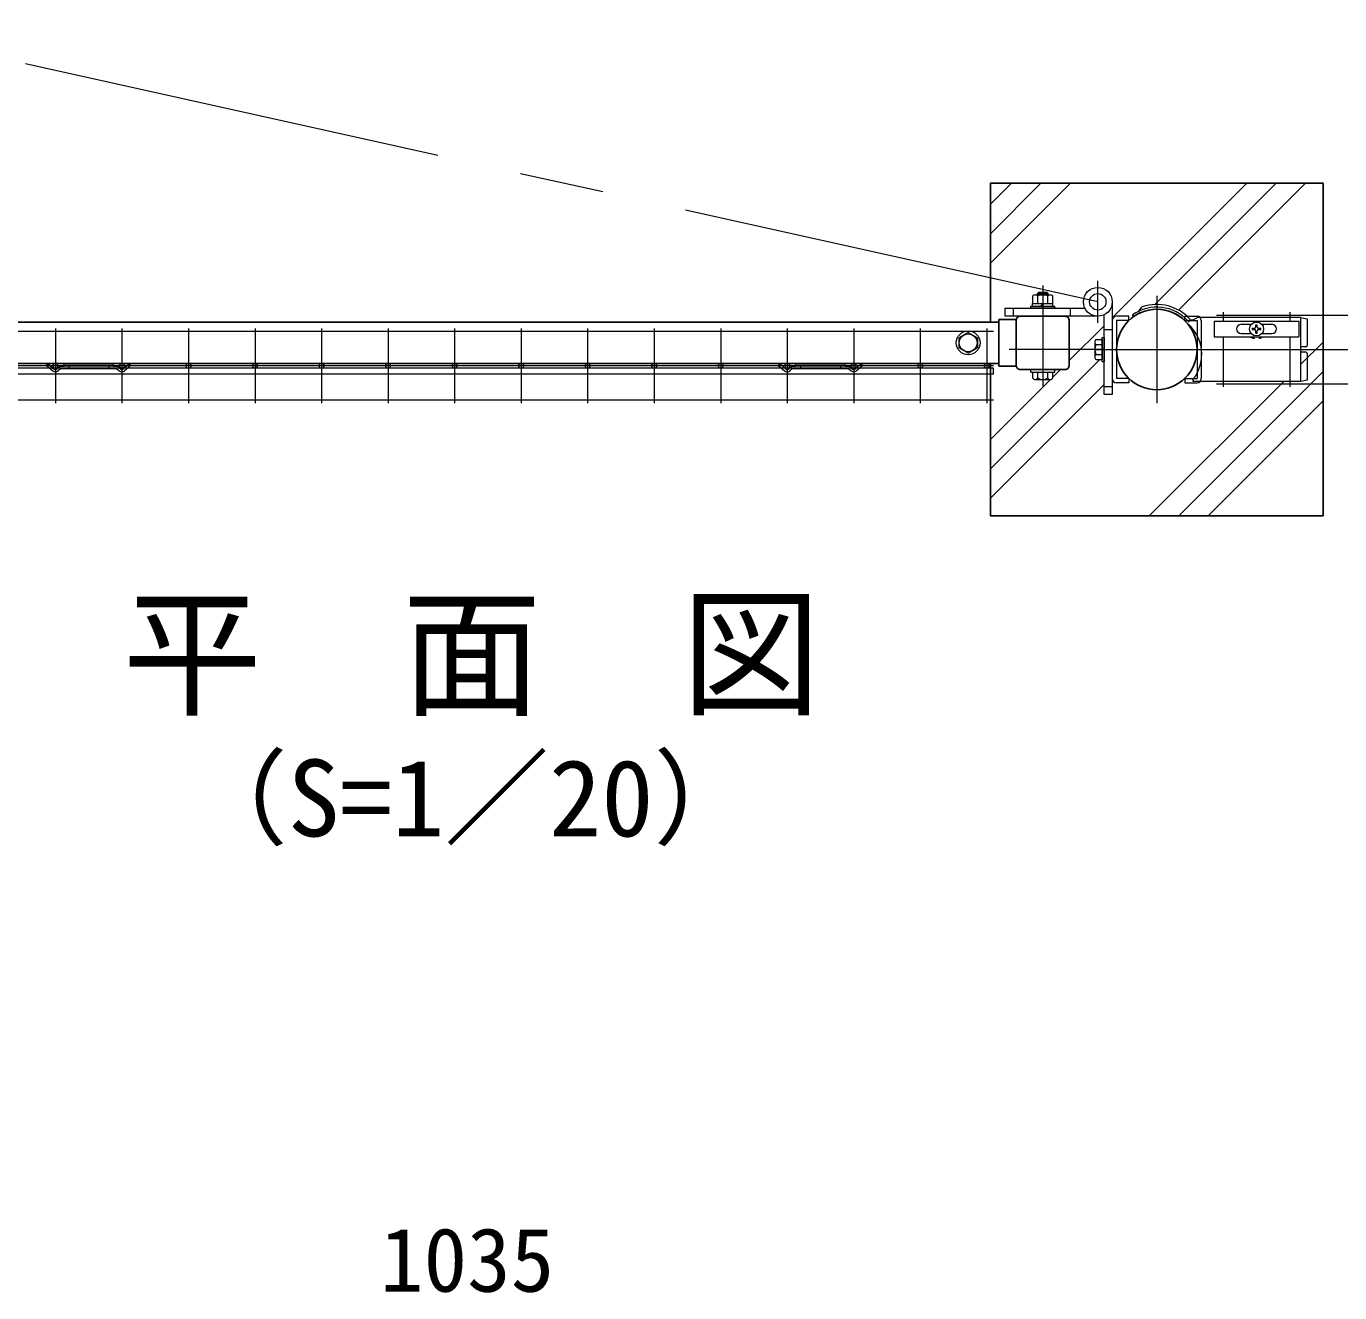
# Model space of a CAD drawing. Units: millimetres, scale not verified. Extents: x -4200 to 4200, y -2970 to 2970.
# Drawn here: x -2459 to -1471, y 1259 to 2211 of the extents above; entities that cross this region are included whole.
import ezdxf
from ezdxf.enums import TextEntityAlignment as Align

# ---------------------------------------------------------------- set-up
doc = ezdxf.new("R2010")
doc.units = ezdxf.units.MM
doc.header["$LTSCALE"] = 10
doc.linetypes.add('USER1', pattern=[50.8, 31.75, -6.35, 6.35, -6.35])
for name, color, linetype, lineweight in [('0-0_D-BMK', 2, 'USER1', 13), ('0-1_D-STR1', 1, 'Continuous', 25), ('0-2_D-STR4', 7, 'Continuous', 25), ('0-4_D-STR3', 3, 'Continuous', 13), ('0-5_D-STR-DIM', 7, 'Continuous', 13), ('0-8_D-STR-TXT', 7, 'Continuous', 13), ('0-9_D-DCR-HCH', 7, 'Continuous', 13), ('0-C_D-STR2', 7, 'Continuous', 13)]:
    doc.layers.add(name, color=color, linetype=linetype, lineweight=lineweight)
doc.styles.add('ＭＳ ゴシック', font='')
doc.styles.get('ＭＳ ゴシック').set_extended_font_data('MS Gothic')

msp = doc.modelspace()

# ---------------------------------------------------------------- linework, layer by layer
at = {"layer": '0-0_D-BMK'}
for p, q in [((-1653.24, 2004.29), (-2586.45, 2211.46)), ((-1694.67, 2016.44), (-1694.67, 1940.94)), ((-1653.24, 1988.6), (-1653.24, 2019.98)), ((-1608.92, 2008.69), (-1608.92, 1928.19)), ((-1649.17, 1968.44), (-1719.97, 1968.44)), ((-1655.47, 1968.44), (-1559.97, 1968.44))]:
    msp.add_line(p, q, dxfattribs=at)
at = {"layer": '0-1_D-STR1'}
for p, q in [((-2545.67, 1988.94), (-1727.67, 1988.94)), ((-1727.67, 1990.89), (-1727.67, 1955.99)), ((-1727.67, 1990.89), (-1714.67, 1990.89)), ((-1727.67, 1990.89), (-1727.67, 1955.99)), ((-1727.67, 1990.89), (-1714.67, 1990.89)), ((-1714.67, 1956.64), (-1714.67, 1990.24)), ((-1711.47, 1993.44), (-1677.87, 1993.44)), ((-1681.67, 1993.44), (-1707.67, 1993.44)), ((-1674.67, 1990.24), (-1674.67, 1956.64)), ((-1727.67, 1957.94), (-2545.67, 1957.94)), ((-1727.67, 1955.99), (-1714.67, 1955.99)), ((-1727.67, 1955.99), (-1714.67, 1955.99)), ((-1711.47, 1953.44), (-1677.87, 1953.44))]:
    msp.add_line(p, q, dxfattribs=at)
msp.add_circle((-1608.92, 1968.44), 30.25, dxfattribs=at)
for centre, start, end in [((-1711.47, 1990.24), 90.00008, 179.99897), ((-1677.87, 1990.24), 0, 90.00008), ((-1711.47, 1956.64), 179.99897, 269.99957), ((-1677.87, 1956.64), 269.99957, 0)]:
    msp.add_arc(centre, 3.2, start, end, dxfattribs=at)
at = {"layer": '0-2_D-STR4'}
msp.add_lwpolyline([(-1733.92, 1957.94), (-1733.92, 1843.44), (-1483.92, 1843.44), (-1483.92, 2093.44), (-1733.92, 2093.44), (-1733.92, 1988.94)], dxfattribs=at)
at = {"layer": '0-4_D-STR3'}
for p, q in [((-1702.17, 2003.04), (-1702.17, 2008.84)), ((-1700.44, 2009.54), (-1688.9, 2009.54)), ((-1698.67, 2010.44), (-1697.67, 2011.44)), ((-1698.67, 2009.54), (-1698.67, 2010.44)), ((-1698.42, 2003.04), (-1698.42, 2008.84)), ((-1691.67, 2009.54), (-1691.67, 2011.44)), ((-1690.92, 2003.04), (-1690.92, 2008.84)), ((-1690.67, 2009.54), (-1690.67, 2010.44)), ((-1687.17, 2003.04), (-1687.17, 2008.84)), ((-1722.95, 1999.44), (-1662.94, 1999.44)), ((-1716.95, 1999.44), (-1716.95, 1993.44)), ((-1703.67, 1999.44), (-1703.67, 2001.04)), ((-1703.67, 2001.04), (-1685.67, 2001.04)), ((-1685.67, 1999.44), (-1703.67, 1999.44)), ((-1702.37, 2001.04), (-1686.97, 2001.04)), ((-1702.17, 2003.04), (-1687.17, 2003.04)), ((-1695.73, 2001.04), (-1694.58, 2003.04)), ((-1695.04, 2001.04), (-1693.89, 2003.04)), ((-1686.97, 2001.04), (-1686.97, 2003.04)), ((-1685.67, 1999.44), (-1685.67, 2001.04)), ((-1673.95, 1999.44), (-1673.95, 1993.44)), ((-1648.39, 1934.58), (-1648.39, 1994.58)), ((-1626.27, 1993.22), (-1627.19, 1994.53)), ((-1622.38, 1997.31), (-1619.79, 2000.5)), ((-1629.89, 1990.24), (-1639.19, 1990.24)), ((-1639.19, 1990.24), (-1639.19, 1946.64)), ((-1587.94, 1990.24), (-1587.94, 1993.44)), ((-1587.94, 1993.44), (-1578.64, 1993.44)), ((-1587.94, 1990.24), (-1578.64, 1990.24)), ((-1582.08, 1990.54), (-1582.55, 1990.54)), ((-1578, 1992.44), (-1582.08, 1990.54)), ((-1578.64, 1990.24), (-1578.64, 1946.64)), ((-1500.92, 1992.44), (-1578, 1992.44)), ((-1575.44, 1990.24), (-1575.44, 1946.64)), ((-1565.67, 1989.87), (-1565.67, 1977.87)), ((-1545.42, 1987.37), (-1537.83, 1987.37)), ((-1537.07, 1984.37), (-1535.42, 1984.37)), ((-1537.07, 1983.37), (-1537.07, 1984.37)), ((-1534.42, 1985.37), (-1534.42, 1987.02)), ((-1534.42, 1987.02), (-1533.42, 1987.02)), ((-1533.42, 1985.37), (-1533.42, 1987.02)), ((-1532.42, 1984.37), (-1530.77, 1984.37)), ((-1530.77, 1983.37), (-1530.77, 1984.37)), ((-1530, 1987.37), (-1522.42, 1987.37)), ((-1500.92, 1992.44), (-1500.92, 1944.44)), ((-1500.92, 1992.44), (-1495.92, 1991.44)), ((-1495.92, 1991.44), (-1495.92, 1971.44)), ((-1750.67, 1981.19), (-1757.67, 1977.15)), ((-1757.67, 1977.15), (-1757.67, 1969.73)), ((-1750.67, 1981.19), (-1743.67, 1977.15)), ((-1743.67, 1977.15), (-1743.67, 1969.73)), ((-1654.41, 1975.94), (-1649.99, 1975.94)), ((-1649.99, 1959.44), (-1649.99, 1977.44)), ((-1649.99, 1975.94), (-1649.99, 1960.94)), ((-1648.39, 1983.58), (-1642.39, 1983.58)), ((-1565.67, 1977.87), (-1502.17, 1977.87)), ((-1545.42, 1980.37), (-1537.83, 1980.37)), ((-1537.07, 1983.37), (-1535.42, 1983.37)), ((-1535.52, 1977.87), (-1535.8, 1976.84)), ((-1534.42, 1980.72), (-1534.42, 1982.37)), ((-1534.42, 1980.72), (-1533.42, 1980.72)), ((-1533.42, 1980.72), (-1533.42, 1982.37)), ((-1532.42, 1983.37), (-1530.77, 1983.37)), ((-1532.31, 1977.87), (-1532.03, 1976.84)), ((-1530, 1980.37), (-1522.42, 1980.37)), ((-1750.67, 1965.69), (-1757.67, 1969.73)), ((-1750.67, 1965.69), (-1743.67, 1969.73)), ((-1655.49, 1974.07), (-1655.49, 1962.81)), ((-1654.41, 1972.2), (-1649.99, 1972.2)), ((-1654.41, 1964.68), (-1649.99, 1964.68)), ((-1496.92, 1970.44), (-1499.92, 1970.44)), ((-1496.92, 1966.44), (-1499.92, 1966.44)), ((-1495.92, 1965.44), (-1495.92, 1945.44)), ((-2443.38, 1956.43), (-2442.34, 1957.64)), ((-2443.38, 1956.43), (-2438.67, 1952.37)), ((-2442.34, 1957.64), (-2437.63, 1953.58)), ((-2433.74, 1955.42), (-2435.73, 1953.61)), ((-2432.67, 1955.84), (-2430.17, 1955.84)), ((-2430.17, 1957.64), (-2393.17, 1957.64)), ((-2430.17, 1955.84), (-2430.17, 1957.64)), ((-2393.17, 1955.84), (-2430.17, 1955.84)), ((-2426.67, 1955.84), (-2426.67, 1954.24)), ((-2396.67, 1955.84), (-2396.67, 1954.24)), ((-2393.17, 1955.84), (-2393.17, 1957.64)), ((-2393.17, 1955.84), (-2390.67, 1955.84)), ((-2389.59, 1955.42), (-2387.6, 1953.61)), ((-2381, 1957.64), (-2385.71, 1953.58)), ((-2379.95, 1956.43), (-2384.66, 1952.37)), ((-2379.95, 1956.43), (-2381, 1957.64)), ((-1893.38, 1956.43), (-1892.34, 1957.64)), ((-1893.38, 1956.43), (-1888.67, 1952.37)), ((-1892.34, 1957.64), (-1887.63, 1953.58)), ((-1883.74, 1955.42), (-1885.73, 1953.61)), ((-1882.67, 1955.84), (-1880.17, 1955.84)), ((-1880.17, 1957.64), (-1843.17, 1957.64)), ((-1880.17, 1955.84), (-1880.17, 1957.64)), ((-1843.17, 1955.84), (-1880.17, 1955.84)), ((-1876.67, 1955.84), (-1876.67, 1954.24)), ((-1846.67, 1955.84), (-1846.67, 1954.24)), ((-1843.17, 1955.84), (-1843.17, 1957.64)), ((-1843.17, 1955.84), (-1840.67, 1955.84)), ((-1839.59, 1955.42), (-1837.6, 1953.61)), ((-1831, 1957.64), (-1835.71, 1953.58)), ((-1829.95, 1956.43), (-1834.66, 1952.37)), ((-1829.95, 1956.43), (-1831, 1957.64)), ((-1654.41, 1960.94), (-1649.99, 1960.94)), ((-1649.99, 1959.44), (-1648.39, 1959.44)), ((-2432.67, 1954.24), (-2434.65, 1952.43)), ((-2432.67, 1954.24), (-2390.67, 1954.24)), ((-2390.67, 1954.24), (-2388.68, 1952.43)), ((-1882.67, 1954.24), (-1884.65, 1952.43)), ((-1882.67, 1954.24), (-1840.67, 1954.24)), ((-1840.67, 1954.24), (-1838.68, 1952.43)), ((-1703.67, 1953.44), (-1685.67, 1953.44)), ((-1703.67, 1951.44), (-1703.67, 1953.44)), ((-1703.67, 1951.44), (-1685.67, 1951.44)), ((-1702.17, 1947.02), (-1702.17, 1951.44)), ((-1702.17, 1951.44), (-1687.17, 1951.44)), ((-1700.3, 1945.94), (-1689.04, 1945.94)), ((-1698.43, 1947.02), (-1698.43, 1951.44)), ((-1690.91, 1947.02), (-1690.91, 1951.44)), ((-1687.17, 1947.02), (-1687.17, 1951.44)), ((-1685.67, 1951.44), (-1685.67, 1953.44)), ((-1629.89, 1946.64), (-1639.19, 1946.64)), ((-1587.94, 1946.64), (-1578.64, 1946.64)), ((-1581.72, 1946.04), (-1581.72, 1944.44)), ((-1495.92, 1945.44), (-1500.65, 1944.49)), ((-1648.39, 1940.58), (-1642.39, 1940.58)), ((-1500.92, 1944.44), (-1581.72, 1944.44))]:
    msp.add_line(p, q, dxfattribs=at)
for points in [[(-1698.67, 2010.44), (-1690.67, 2010.44), (-1691.67, 2011.44)], [(-1697.67, 2009.54), (-1697.67, 2011.44), (-1691.67, 2011.44)], [(-1642.39, 2004.29), (-1642.39, 1934.58), (-1648.39, 1934.58)], [(-1653.24, 1993.44), (-1722.95, 1993.44), (-1722.95, 1999.44)], [(-1702.37, 2001.04), (-1702.37, 2003.04), (-1686.97, 2003.04)], [(-1621.7, 1995.86), (-1622.38, 1997.31), (-1619.79, 2000.5)], [(-1629.89, 1990.24), (-1629.89, 1993.44), (-1639.19, 1993.44)], [(-1565.67, 1989.87), (-1502.17, 1989.87), (-1502.17, 1977.87)], [(-1649.99, 1977.44), (-1648.39, 1977.44), (-1648.39, 1959.44)], [(-1629.89, 1946.64), (-1629.89, 1943.44), (-1639.19, 1943.44)], [(-1587.94, 1946.64), (-1587.94, 1943.44), (-1578.64, 1943.44)]]:
    msp.add_lwpolyline(points, dxfattribs=at)
for centre, radius in [((-1653.24, 2004.29), 10.85), ((-1653.24, 2004.29), 6.15), ((-1533.92, 1983.87), 5.25), ((-1750.67, 1973.44), 9), ((-1750.67, 1973.44), 6.71)]:
    msp.add_circle(centre, radius, dxfattribs=at)
for centre, radius, start, end in [((-1700.29, 2006.7), 2.85, 48.83491, 131.16509), ((-1694.67, 1999.15), 10.39, 68.85295, 111.14705), ((-1689.04, 2006.69), 2.85, 48.86505, 131.13495), ((-1608.92, 1968.44), 31.85, 41.66427, 125), ((-1608.92, 1968.44), 30.25, 40.82839, 125), ((-1608.92, 1968.44), 33.85, 41.95504, 108.73594), ((-1639.19, 1990.24), 3.2, 90, 180), ((-1605.36, 1964.92), 30.25, 321.39147, 50.00867), ((-1582.73, 1991.74), 3.2, 221.66427, 230.22461), ((-1582.55, 1992.14), 1.6, 221.95504, 270), ((-1578.64, 1990.24), 3.2, 360, 90), ((-1545.42, 1983.87), 3.5, 90, 270), ((-1535.42, 1985.37), 1, 270, 0), ((-1532.42, 1985.37), 1, 180, 270), ((-1522.42, 1983.87), 3.5, 270, 90), ((-1653.33, 1974.07), 2.16, 120, 240), ((-1535.42, 1982.37), 1, 0, 90), ((-1532.42, 1982.37), 1, 90, 180), ((-1648.41, 1968.44), 7.08, 147.93138, 212.06862), ((-1653.33, 1962.81), 2.16, 120, 240), ((-1499.92, 1969.44), 1, 90, 180), ((-1499.92, 1967.44), 1, 180, 270), ((-1496.92, 1971.44), 1, 270, 0), ((-1496.92, 1965.44), 1, 0, 90), ((-2432.67, 1954.24), 1.6, 90, 132.38442), ((-2390.67, 1954.24), 1.6, 47.61558, 90), ((-1882.67, 1954.24), 1.6, 90, 132.38442), ((-1840.67, 1954.24), 1.6, 47.61558, 90), ((-2436.69, 1954.67), 3.03, 229.26286, 312.38442), ((-2436.69, 1954.67), 1.43, 229.26286, 312.38442), ((-2386.64, 1954.67), 3.03, 227.61558, 310.73714), ((-2386.64, 1954.67), 1.43, 227.61558, 310.73714), ((-1886.69, 1954.67), 3.03, 229.26286, 312.38442), ((-1886.69, 1954.67), 1.43, 229.26286, 312.38442), ((-1836.64, 1954.67), 3.03, 227.61558, 310.73714), ((-1836.64, 1954.67), 1.43, 227.61558, 310.73714), ((-1700.3, 1948.1), 2.16, 210, 330), ((-1694.67, 1953.02), 7.08, 237.93138, 302.06862), ((-1689.04, 1948.1), 2.16, 210, 330), ((-1639.19, 1946.64), 3.2, 180, 270), ((-1578.64, 1946.64), 3.2, 270, 0)]:
    msp.add_arc(centre, radius, start, end, dxfattribs=at)
for major_axis, start_param, end_param in [((8.21, 0), 4.122868, 4.48098), ((-8.21, 0), 1.802206, 2.160318)]:
    msp.add_ellipse((-1533.92, 1983.87), major_axis=major_axis, ratio=0.879385, start_param=start_param, end_param=end_param, dxfattribs=at)
at = {"layer": '0-9_D-DCR-HCH'}
for p, q in [((-1733.92, 2033.42), (-1673.89, 2093.44)), ((-1733.92, 2055.51), (-1695.99, 2093.44)), ((-1733.92, 2077.61), (-1718.09, 2093.44)), ((-1642.39, 1992.36), (-1541.31, 2093.44)), ((-1610.53, 2002.12), (-1519.21, 2093.44)), ((-1592.59, 1997.96), (-1497.12, 2093.44)), ((-1674.67, 1960.08), (-1648.39, 1986.36)), ((-1500.92, 1957.06), (-1483.92, 1974.06)), ((-1733.92, 1878.74), (-1651.71, 1960.94)), ((-1733.92, 1900.83), (-1688.79, 1945.96)), ((-1687.17, 1947.58), (-1681.31, 1953.44)), ((-1592.44, 1843.44), (-1483.92, 1951.96)), ((-1733.92, 1856.64), (-1648.39, 1942.17)), ((-1614.53, 1843.44), (-1513.53, 1944.44)), ((-1570.34, 1843.44), (-1483.92, 1929.86))]:
    msp.add_line(p, q, dxfattribs=at)
at = {"layer": '0-C_D-STR2'}
for p, q in [((-1563.92, 1994.25), (-1258.92, 1994.25)), ((-1558.92, 1996.44), (-1558.92, 1989.87)), ((-1508.92, 1996.44), (-1508.92, 1989.87)), ((-1731.67, 1981.95), (-2541.67, 1981.95)), ((-2436.67, 1984.14), (-2436.67, 1928.14)), ((-2386.67, 1984.14), (-2386.67, 1928.14)), ((-2336.67, 1984.14), (-2336.67, 1928.14)), ((-2286.67, 1984.14), (-2286.67, 1928.14)), ((-2236.67, 1984.14), (-2236.67, 1928.14)), ((-2186.67, 1984.14), (-2186.67, 1928.14)), ((-2136.67, 1984.14), (-2136.67, 1928.14)), ((-2086.67, 1984.14), (-2086.67, 1928.14)), ((-2036.67, 1984.14), (-2036.67, 1928.14)), ((-1986.67, 1984.14), (-1986.67, 1928.14)), ((-1936.67, 1984.14), (-1936.67, 1928.14)), ((-1886.67, 1984.14), (-1886.67, 1928.14)), ((-1836.67, 1984.14), (-1836.67, 1928.14)), ((-1786.67, 1984.14), (-1786.67, 1928.14)), ((-1736.67, 1984.14), (-1736.67, 1928.14)), ((-1558.92, 1977.87), (-1558.92, 1940.44)), ((-1508.92, 1977.87), (-1508.92, 1940.44)), ((-1563.92, 1968.44), (-1258.92, 1968.44)), ((-1731.67, 1956.14), (-2541.67, 1956.14)), ((-1731.67, 1954.34), (-2541.67, 1954.34)), ((-1731.67, 1949.84), (-2541.67, 1949.84)), ((-1731.67, 1949.84), (-1731.67, 1954.34)), ((-1563.92, 1942.63), (-1258.92, 1942.63)), ((-1731.67, 1930.33), (-2541.67, 1930.33))]:
    msp.add_line(p, q, dxfattribs=at)
for centre in [(-2436.67, 1956.14), (-2386.67, 1956.14), (-2336.67, 1956.14), (-2286.67, 1956.14), (-2236.67, 1956.14), (-2186.67, 1956.14), (-2136.67, 1956.14), (-2086.67, 1956.14), (-2036.67, 1956.14), (-1986.67, 1956.14), (-1936.67, 1956.14), (-1886.67, 1956.14), (-1836.67, 1956.14), (-1786.67, 1956.14), (-1736.67, 1956.14)]:
    msp.add_circle(centre, 1.8, dxfattribs=at)

# ---------------------------------------------------------------- texts
at = {"layer": '0-5_D-STR-DIM', "style": 'ＭＳ ゴシック'}
msp.add_text('1035', height=48.09, dxfattribs=at).set_placement((-2192.67, 1245.67), align=Align.BOTTOM_LEFT)
at = {"layer": '0-8_D-STR-TXT', "style": 'ＭＳ ゴシック'}
for s, height, p in [('平\u3000面\u3000図', 76.98, (-2386.32, 1678.32)), ('（S=1／20）', 57.7, (-2340.83, 1585.13))]:
    msp.add_text(s, height=height, dxfattribs=at).set_placement(p, align=Align.BOTTOM_LEFT)

doc.saveas('drawing.dxf')
